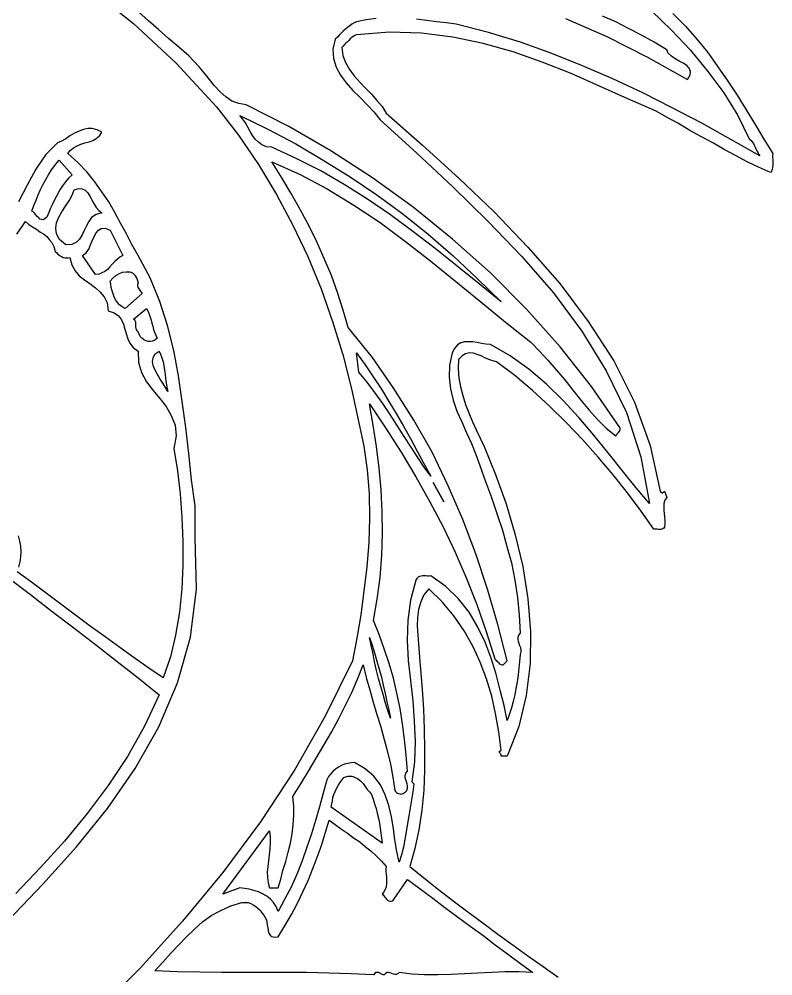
# Model space of a CAD drawing. Extents: x 0.05 to 8.44, y 0.03 to 7.1.
# Drawn here: x 5.131 to 7.467, y 2.411 to 5.377 of the extents above; entities that cross this region are included whole.
import ezdxf

# ---------------------------------------------------------------- set-up
doc = ezdxf.new("R2010")
doc.units = 0
doc.layers.add('1', color=7, linetype='Continuous')

msp = doc.modelspace()

# ---------------------------------------------------------------- linework, layer by layer
msp.add_lwpolyline([(7.157, 5.394), (7.196, 5.355), (7.231, 5.315), (7.265, 5.273), (7.297, 5.229), (7.327, 5.185), (7.356, 5.141), (7.384, 5.096), (7.412, 5.05), (7.439, 5.005), (7.467, 4.96), (7.466, 4.954), (7.466, 4.948), (7.467, 4.942), (7.467, 4.935), (7.467, 4.929), (7.467, 4.923), (7.466, 4.917), (7.465, 4.911), (7.463, 4.906), (7.46, 4.901), (7.423, 4.918), (7.387, 4.935), (7.351, 4.954), (7.316, 4.973), (7.281, 4.993), (7.246, 5.012), (7.21, 5.032), (7.175, 5.053), (7.14, 5.072), (7.105, 5.092), (7.018, 5.13), (6.93, 5.169), (6.842, 5.208), (6.752, 5.243), (6.662, 5.275), (6.569, 5.301), (6.475, 5.321), (6.378, 5.333), (6.279, 5.336), (6.177, 5.328), (6.172, 5.326), (6.167, 5.323), (6.162, 5.32), (6.157, 5.316), (6.153, 5.311), (6.149, 5.307), (6.144, 5.302), (6.14, 5.298), (6.136, 5.293), (6.131, 5.289), (6.135, 5.264), (6.143, 5.242), (6.155, 5.221), (6.17, 5.201), (6.187, 5.181), (6.205, 5.163), (6.223, 5.144), (6.24, 5.125), (6.256, 5.106), (6.269, 5.085), (6.381, 4.986), (6.494, 4.884), (6.603, 4.779), (6.708, 4.67), (6.807, 4.557), (6.895, 4.44), (6.974, 4.318), (7.038, 4.189), (7.087, 4.055), (7.118, 3.914), (7.125, 3.907), (7.131, 3.914), (7.138, 3.894), (7.133, 3.888), (7.13, 3.881), (7.129, 3.873), (7.129, 3.864), (7.129, 3.854), (7.13, 3.844), (7.131, 3.833), (7.132, 3.823), (7.132, 3.812), (7.131, 3.802), (7.129, 3.799), (7.126, 3.797), (7.123, 3.796), (7.12, 3.795), (7.116, 3.795), (7.113, 3.795), (7.109, 3.796), (7.105, 3.796), (7.101, 3.796), (7.098, 3.796), (7.059, 3.852), (7.017, 3.908), (6.972, 3.964), (6.926, 4.019), (6.877, 4.074), (6.827, 4.126), (6.775, 4.177), (6.722, 4.226), (6.667, 4.272), (6.611, 4.315), (6.599, 4.318), (6.587, 4.322), (6.575, 4.327), (6.563, 4.333), (6.551, 4.337), (6.539, 4.341), (6.527, 4.342), (6.515, 4.339), (6.504, 4.333), (6.493, 4.322), (6.492, 4.293), (6.494, 4.265), (6.499, 4.237), (6.506, 4.21), (6.515, 4.182), (6.525, 4.156), (6.536, 4.129), (6.548, 4.104), (6.56, 4.078), (6.572, 4.052), (6.608, 3.965), (6.641, 3.874), (6.669, 3.778), (6.692, 3.68), (6.708, 3.58), (6.716, 3.479), (6.715, 3.379), (6.703, 3.28), (6.68, 3.184), (6.644, 3.092), (6.625, 3.092), (6.625, 3.094), (6.625, 3.096), (6.625, 3.097), (6.623, 3.099), (6.622, 3.101), (6.621, 3.102), (6.619, 3.104), (6.618, 3.105), (6.625, 3.111), (6.618, 3.168), (6.608, 3.224), (6.596, 3.278), (6.58, 3.332), (6.56, 3.383), (6.537, 3.433), (6.51, 3.481), (6.478, 3.527), (6.442, 3.57), (6.401, 3.611), (6.386, 3.592), (6.376, 3.571), (6.369, 3.547), (6.366, 3.522), (6.365, 3.495), (6.367, 3.467), (6.369, 3.439), (6.371, 3.412), (6.373, 3.386), (6.375, 3.361), (6.38, 3.3), (6.384, 3.238), (6.387, 3.176), (6.388, 3.113), (6.388, 3.049), (6.385, 2.987), (6.379, 2.925), (6.37, 2.864), (6.358, 2.806), (6.342, 2.75), (6.386, 2.715), (6.431, 2.679), (6.476, 2.644), (6.522, 2.609), (6.568, 2.575), (6.615, 2.54), (6.662, 2.506), (6.708, 2.473), (6.755, 2.44), (6.802, 2.407)])
at = {"layer": '1'}
for points in [[(5.347, 5.474), (5.486, 5.363), (5.618, 5.24), (5.743, 5.105), (5.811, 5.017), (5.873, 4.926), (5.929, 4.833), (5.98, 4.738), (6.026, 4.641), (6.067, 4.541), (6.103, 4.44), (6.134, 4.337), (6.161, 4.231), (6.184, 4.125), (6.2, 4.053), (6.21, 3.98), (6.216, 3.906), (6.217, 3.83), (6.215, 3.754), (6.209, 3.679), (6.2, 3.604), (6.19, 3.53), (6.178, 3.458), (6.164, 3.388), (6.08, 3.216), (5.985, 3.049), (5.879, 2.888), (5.763, 2.731), (5.638, 2.581), (5.506, 2.435), (5.366, 2.295)], [(6.238, 5.379), (6.207, 5.375), (6.177, 5.368), (6.17, 5.365), (6.162, 5.361), (6.156, 5.356), (6.149, 5.351), (6.143, 5.346), (6.136, 5.34), (6.13, 5.334), (6.124, 5.328), (6.118, 5.321), (6.111, 5.315), (6.104, 5.284), (6.106, 5.255), (6.114, 5.228), (6.127, 5.203), (6.145, 5.179), (6.166, 5.156), (6.188, 5.134), (6.21, 5.111), (6.231, 5.089), (6.25, 5.065), (6.363, 4.962), (6.475, 4.857), (6.585, 4.75), (6.689, 4.641), (6.787, 4.528), (6.875, 4.41), (6.951, 4.287), (7.013, 4.157), (7.058, 4.02), (7.085, 3.875), (7.043, 3.924), (7.001, 3.977), (6.957, 4.032), (6.912, 4.087), (6.866, 4.142), (6.817, 4.195), (6.766, 4.245), (6.711, 4.292), (6.653, 4.333), (6.592, 4.368), (6.578, 4.369), (6.564, 4.371), (6.551, 4.374), (6.537, 4.376), (6.524, 4.377), (6.511, 4.376), (6.5, 4.373), (6.49, 4.367), (6.481, 4.356), (6.473, 4.342), (6.465, 4.304), (6.464, 4.267), (6.468, 4.231), (6.476, 4.196), (6.488, 4.162), (6.503, 4.128), (6.518, 4.094), (6.533, 4.061), (6.547, 4.027), (6.559, 3.993), (6.577, 3.944), (6.595, 3.894), (6.612, 3.844), (6.629, 3.793), (6.643, 3.742), (6.657, 3.691), (6.667, 3.638), (6.676, 3.584), (6.681, 3.53), (6.684, 3.473), (6.679, 3.467), (6.677, 3.46), (6.677, 3.454), (6.678, 3.448), (6.68, 3.442), (6.682, 3.435), (6.685, 3.429), (6.686, 3.422), (6.686, 3.415), (6.684, 3.407), (6.682, 3.386), (6.68, 3.365), (6.678, 3.344), (6.675, 3.323), (6.671, 3.302), (6.667, 3.282), (6.662, 3.262), (6.657, 3.242), (6.651, 3.223), (6.644, 3.203), (6.634, 3.249), (6.622, 3.297), (6.61, 3.346), (6.594, 3.396), (6.576, 3.445), (6.553, 3.492), (6.526, 3.538), (6.493, 3.58), (6.454, 3.618), (6.407, 3.651), (6.402, 3.65), (6.397, 3.65), (6.392, 3.651), (6.387, 3.651), (6.381, 3.651), (6.377, 3.65), (6.372, 3.649), (6.368, 3.647), (6.364, 3.643), (6.361, 3.638), (6.344, 3.576), (6.336, 3.514), (6.334, 3.452), (6.337, 3.389), (6.344, 3.327), (6.351, 3.264), (6.356, 3.201), (6.359, 3.138), (6.357, 3.075), (6.348, 3.013), (6.355, 3.006), (6.351, 2.982), (6.347, 2.957), (6.343, 2.932), (6.339, 2.907), (6.335, 2.883), (6.331, 2.858), (6.327, 2.834), (6.322, 2.81), (6.316, 2.786), (6.309, 2.763), (6.302, 2.797), (6.296, 2.833), (6.291, 2.868), (6.285, 2.904), (6.277, 2.939), (6.266, 2.972), (6.251, 3.003), (6.231, 3.03), (6.204, 3.053), (6.171, 3.072), (6.16, 3.071), (6.15, 3.069), (6.14, 3.067), (6.13, 3.063), (6.121, 3.058), (6.112, 3.052), (6.104, 3.045), (6.097, 3.037), (6.09, 3.029), (6.085, 3.019), (6.074, 2.977), (6.062, 2.935), (6.05, 2.893), (6.037, 2.851), (6.023, 2.81), (6.009, 2.768), (5.993, 2.728), (5.975, 2.688), (5.955, 2.65), (5.934, 2.611), (5.928, 2.626), (5.92, 2.638), (5.91, 2.649), (5.899, 2.658), (5.886, 2.665), (5.873, 2.671), (5.859, 2.676), (5.844, 2.68), (5.83, 2.682), (5.815, 2.684), (5.763, 2.664), (5.907, 2.861), (5.909, 2.842), (5.909, 2.824), (5.908, 2.805), (5.906, 2.786), (5.904, 2.768), (5.902, 2.75), (5.9, 2.733), (5.901, 2.716), (5.903, 2.699), (5.907, 2.684), (5.934, 2.684), (5.942, 2.711), (5.949, 2.738), (5.958, 2.766), (5.965, 2.794), (5.972, 2.822), (5.977, 2.851), (5.981, 2.879), (5.983, 2.908), (5.983, 2.937), (5.98, 2.967), (6.004, 3.006), (6.028, 3.046), (6.052, 3.086), (6.076, 3.126), (6.099, 3.166), (6.121, 3.207), (6.142, 3.248), (6.162, 3.289), (6.18, 3.331), (6.197, 3.375), (6.207, 3.336), (6.218, 3.298), (6.229, 3.259), (6.24, 3.221), (6.252, 3.183), (6.263, 3.144), (6.273, 3.106), (6.282, 3.067), (6.289, 3.027), (6.296, 2.986), (6.298, 2.983), (6.301, 2.979), (6.304, 2.977), (6.307, 2.976), (6.311, 2.975), (6.314, 2.974), (6.318, 2.975), (6.321, 2.976), (6.325, 2.978), (6.328, 2.98), (6.333, 2.986), (6.335, 2.993), (6.335, 3), (6.334, 3.006), (6.332, 3.013), (6.33, 3.019), (6.328, 3.026), (6.328, 3.032), (6.33, 3.039), (6.335, 3.046), (6.331, 3.095), (6.326, 3.144), (6.319, 3.192), (6.312, 3.24), (6.302, 3.287), (6.291, 3.334), (6.278, 3.379), (6.263, 3.425), (6.247, 3.469), (6.23, 3.513), (6.241, 3.579), (6.25, 3.646), (6.255, 3.714), (6.257, 3.782), (6.256, 3.85), (6.253, 3.918), (6.247, 3.985), (6.239, 4.052), (6.229, 4.118), (6.217, 4.184), (6.267, 4.11), (6.315, 4.034), (6.361, 3.958), (6.404, 3.881), (6.445, 3.803), (6.483, 3.724), (6.518, 3.643), (6.55, 3.562), (6.579, 3.479), (6.605, 3.394), (6.607, 3.392), (6.61, 3.39), (6.612, 3.387), (6.615, 3.384), (6.617, 3.382), (6.619, 3.379), (6.622, 3.377), (6.625, 3.376), (6.628, 3.375), (6.631, 3.375), (6.644, 3.388), (6.615, 3.5), (6.583, 3.61), (6.547, 3.719), (6.506, 3.826), (6.461, 3.93), (6.411, 4.034), (6.355, 4.134), (6.293, 4.232), (6.226, 4.328), (6.151, 4.421), (6.136, 4.475), (6.118, 4.529), (6.099, 4.582), (6.077, 4.635), (6.054, 4.686), (6.029, 4.737), (6.002, 4.787), (5.974, 4.836), (5.945, 4.885), (5.914, 4.934), (6.002, 4.895), (6.086, 4.851), (6.169, 4.8), (6.25, 4.746), (6.329, 4.688), (6.407, 4.627), (6.485, 4.564), (6.562, 4.501), (6.639, 4.437), (6.717, 4.375), (6.744, 4.348), (6.77, 4.32), (6.796, 4.29), (6.822, 4.259), (6.847, 4.227), (6.872, 4.196), (6.898, 4.165), (6.924, 4.136), (6.951, 4.109), (6.98, 4.085), (6.982, 4.087), (6.984, 4.09), (6.986, 4.092), (6.988, 4.094), (6.99, 4.097), (6.992, 4.099), (6.993, 4.102), (6.994, 4.105), (6.994, 4.108), (6.993, 4.111), (6.905, 4.238), (6.808, 4.361), (6.704, 4.478), (6.592, 4.59), (6.474, 4.695), (6.352, 4.794), (6.226, 4.885), (6.097, 4.969), (5.967, 5.044), (5.835, 5.111), (5.812, 5.115), (5.791, 5.123), (5.772, 5.136), (5.754, 5.152), (5.737, 5.17), (5.721, 5.19), (5.705, 5.21), (5.689, 5.229), (5.673, 5.247), (5.657, 5.263), (5.626, 5.29), (5.594, 5.317), (5.563, 5.345), (5.532, 5.372), (5.501, 5.4)], [(7.091, 5.403), (7.153, 5.343), (7.212, 5.281), (7.266, 5.215), (7.315, 5.148), (7.358, 5.078), (7.394, 5.006), (7.399, 5.002), (7.403, 4.997), (7.407, 4.991), (7.409, 4.986), (7.412, 4.98), (7.414, 4.975), (7.417, 4.969), (7.42, 4.964), (7.423, 4.958), (7.427, 4.953), (7.337, 5.004), (7.247, 5.054), (7.155, 5.102), (7.064, 5.148), (6.971, 5.192), (6.877, 5.232), (6.782, 5.27), (6.685, 5.305), (6.586, 5.335), (6.486, 5.361), (6.456, 5.365), (6.425, 5.369), (6.395, 5.373), (6.363, 5.377)], [(6.824, 5.379), (6.953, 5.323), (7.079, 5.259), (7.203, 5.19), (7.211, 5.204), (7.212, 5.215), (7.208, 5.225), (7.2, 5.233), (7.189, 5.24), (7.177, 5.247), (7.164, 5.254), (7.153, 5.262), (7.143, 5.271), (7.138, 5.282), (7.099, 5.305), (7.06, 5.327), (7.02, 5.348), (6.98, 5.368), (6.939, 5.386)], [(6.625, 4.5), (6.557, 4.556), (6.489, 4.611), (6.421, 4.666), (6.351, 4.719), (6.282, 4.77), (6.211, 4.819), (6.139, 4.864), (6.066, 4.907), (5.99, 4.945), (5.914, 4.98), (5.898, 4.981), (5.884, 4.987), (5.873, 4.995), (5.863, 5.005), (5.855, 5.016), (5.847, 5.029), (5.84, 5.042), (5.833, 5.055), (5.824, 5.068), (5.815, 5.078), (5.902, 5.036), (5.989, 4.99), (6.074, 4.94), (6.157, 4.888), (6.24, 4.832), (6.32, 4.773), (6.399, 4.71), (6.476, 4.643), (6.551, 4.573), (6.625, 4.5)], [(5.097, 2.583), (5.205, 2.695), (5.309, 2.811), (5.405, 2.93), (5.491, 3.054), (5.564, 3.183), (5.622, 3.319), (5.662, 3.461), (5.681, 3.611), (5.677, 3.769), (5.677, 3.777), (5.677, 3.787), (5.677, 3.797), (5.677, 3.807), (5.677, 3.819), (5.677, 3.83), (5.677, 3.84), (5.677, 3.851), (5.677, 3.86), (5.677, 3.868), (5.666, 3.949), (5.657, 4.03), (5.648, 4.111), (5.637, 4.192), (5.625, 4.271), (5.611, 4.35), (5.591, 4.427), (5.567, 4.502), (5.537, 4.575), (5.5, 4.644), (5.481, 4.678), (5.464, 4.711), (5.446, 4.744), (5.428, 4.777), (5.409, 4.81), (5.388, 4.842), (5.366, 4.873), (5.341, 4.903), (5.313, 4.932), (5.282, 4.96), (5.29, 4.97), (5.3, 4.978), (5.311, 4.984), (5.323, 4.989), (5.335, 4.993), (5.348, 4.997), (5.36, 5.001), (5.37, 5.007), (5.38, 5.015), (5.388, 5.026), (5.373, 5.034), (5.358, 5.038), (5.344, 5.038), (5.331, 5.035), (5.317, 5.03), (5.303, 5.023), (5.289, 5.015), (5.276, 5.006), (5.263, 4.999), (5.25, 4.993), (5.214, 4.957), (5.183, 4.912), (5.156, 4.862), (5.13, 4.81)], [(5.296, 4.894), (5.284, 4.884), (5.275, 4.872), (5.266, 4.86), (5.257, 4.847), (5.25, 4.833), (5.242, 4.819), (5.236, 4.805), (5.229, 4.791), (5.223, 4.777), (5.217, 4.763), (5.211, 4.758), (5.206, 4.755), (5.201, 4.756), (5.196, 4.757), (5.192, 4.761), (5.187, 4.765), (5.183, 4.77), (5.179, 4.775), (5.175, 4.779), (5.171, 4.782), (5.177, 4.799), (5.184, 4.816), (5.19, 4.832), (5.198, 4.849), (5.206, 4.865), (5.214, 4.88), (5.223, 4.896), (5.233, 4.911), (5.244, 4.926), (5.256, 4.94), (5.296, 4.894)], [(5.388, 4.776), (5.37, 4.771), (5.356, 4.762), (5.347, 4.75), (5.34, 4.736), (5.333, 4.722), (5.327, 4.708), (5.319, 4.695), (5.309, 4.685), (5.295, 4.678), (5.276, 4.677), (5.257, 4.694), (5.247, 4.711), (5.245, 4.729), (5.247, 4.745), (5.254, 4.763), (5.264, 4.78), (5.275, 4.797), (5.286, 4.814), (5.296, 4.831), (5.302, 4.848), (5.316, 4.852), (5.327, 4.851), (5.336, 4.847), (5.344, 4.838), (5.351, 4.828), (5.357, 4.817), (5.363, 4.805), (5.37, 4.793), (5.378, 4.784), (5.388, 4.776)], [(5.124, 4.71), (5.134, 4.724), (5.143, 4.737), (5.151, 4.75), (5.162, 4.74), (5.173, 4.733), (5.185, 4.726), (5.196, 4.718), (5.207, 4.711), (5.217, 4.703), (5.225, 4.694), (5.233, 4.684), (5.239, 4.672), (5.243, 4.657)], [(5.453, 4.644), (5.444, 4.639), (5.436, 4.633), (5.428, 4.626), (5.421, 4.618), (5.413, 4.609), (5.405, 4.601), (5.397, 4.595), (5.388, 4.59), (5.379, 4.586), (5.368, 4.585), (5.328, 4.644), (5.339, 4.652), (5.347, 4.664), (5.353, 4.677), (5.358, 4.69), (5.364, 4.703), (5.37, 4.714), (5.377, 4.723), (5.386, 4.728), (5.398, 4.729), (5.414, 4.723), (5.453, 4.644)], [(5.243, 4.657), (5.247, 4.653), (5.25, 4.649), (5.254, 4.646), (5.259, 4.643), (5.263, 4.641), (5.268, 4.638), (5.273, 4.637), (5.278, 4.637), (5.283, 4.637), (5.289, 4.638), (5.295, 4.615), (5.305, 4.597), (5.318, 4.581), (5.334, 4.569), (5.351, 4.557), (5.368, 4.544), (5.382, 4.531), (5.395, 4.516), (5.404, 4.497), (5.407, 4.473), (5.426, 4.466), (5.439, 4.457), (5.449, 4.445), (5.455, 4.431), (5.459, 4.416), (5.463, 4.402), (5.468, 4.386), (5.475, 4.372), (5.485, 4.359), (5.5, 4.348), (5.501, 4.312), (5.511, 4.281), (5.526, 4.253), (5.546, 4.227), (5.567, 4.201), (5.587, 4.176), (5.603, 4.148), (5.615, 4.118), (5.618, 4.085), (5.611, 4.046), (5.622, 3.977), (5.63, 3.905), (5.636, 3.833), (5.639, 3.759), (5.639, 3.684), (5.636, 3.611), (5.628, 3.538), (5.616, 3.467), (5.6, 3.4), (5.578, 3.335), (5.533, 3.365), (5.488, 3.397), (5.443, 3.429), (5.398, 3.462), (5.352, 3.495), (5.306, 3.529), (5.261, 3.563), (5.215, 3.597), (5.17, 3.631), (5.125, 3.664)], [(5.5, 4.559), (5.498, 4.554), (5.498, 4.55), (5.499, 4.547), (5.5, 4.544), (5.502, 4.541), (5.504, 4.538), (5.507, 4.535), (5.509, 4.532), (5.511, 4.529), (5.513, 4.526), (5.46, 4.48), (5.451, 4.485), (5.442, 4.491), (5.436, 4.498), (5.43, 4.507), (5.426, 4.516), (5.423, 4.525), (5.42, 4.535), (5.417, 4.545), (5.416, 4.555), (5.414, 4.565), (5.422, 4.574), (5.431, 4.582), (5.442, 4.588), (5.452, 4.592), (5.463, 4.594), (5.474, 4.594), (5.483, 4.59), (5.49, 4.583), (5.496, 4.573), (5.5, 4.559)], [(5.559, 4.388), (5.552, 4.382), (5.545, 4.379), (5.538, 4.378), (5.531, 4.378), (5.524, 4.38), (5.518, 4.383), (5.512, 4.388), (5.507, 4.393), (5.503, 4.4), (5.5, 4.407), (5.497, 4.411), (5.495, 4.414), (5.494, 4.418), (5.493, 4.423), (5.493, 4.427), (5.493, 4.432), (5.493, 4.436), (5.492, 4.44), (5.49, 4.444), (5.486, 4.447), (5.526, 4.48), (5.531, 4.471), (5.534, 4.462), (5.538, 4.453), (5.541, 4.444), (5.543, 4.434), (5.546, 4.425), (5.548, 4.415), (5.551, 4.406), (5.555, 4.397), (5.559, 4.388)], [(5.592, 4.223), (5.585, 4.235), (5.577, 4.248), (5.568, 4.261), (5.56, 4.275), (5.553, 4.289), (5.547, 4.303), (5.545, 4.316), (5.547, 4.328), (5.553, 4.339), (5.565, 4.348), (5.57, 4.338), (5.574, 4.327), (5.578, 4.315), (5.58, 4.303), (5.582, 4.289), (5.584, 4.276), (5.585, 4.263), (5.587, 4.249), (5.589, 4.236), (5.592, 4.223)], [(6.407, 3.96), (6.387, 3.988), (6.367, 4.018), (6.346, 4.05), (6.325, 4.083), (6.303, 4.117), (6.281, 4.151), (6.258, 4.185), (6.234, 4.219), (6.21, 4.251), (6.184, 4.282), (6.177, 4.342), (6.204, 4.305), (6.229, 4.268), (6.254, 4.23), (6.277, 4.192), (6.3, 4.154), (6.322, 4.115), (6.344, 4.077), (6.365, 4.038), (6.386, 3.999), (6.407, 3.96)], [(6.414, 3.94), (6.447, 3.881), (6.414, 3.94)], [(5.131, 3.678), (5.135, 3.694), (5.137, 3.71), (5.138, 3.726), (5.137, 3.743), (5.134, 3.759), (5.129, 3.775)], [(5.1, 3.644), (5.167, 3.593), (5.234, 3.541), (5.301, 3.49), (5.368, 3.438), (5.435, 3.386), (5.5, 3.335), (5.565, 3.282), (5.52, 3.185), (5.467, 3.091), (5.407, 3.001), (5.342, 2.914), (5.272, 2.829), (5.198, 2.747), (5.121, 2.666)], [(6.282, 3.21), (6.274, 3.234), (6.266, 3.259), (6.259, 3.283), (6.252, 3.308), (6.245, 3.333), (6.239, 3.358), (6.233, 3.384), (6.228, 3.409), (6.222, 3.435), (6.217, 3.46), (6.225, 3.436), (6.233, 3.412), (6.24, 3.387), (6.247, 3.362), (6.254, 3.337), (6.26, 3.312), (6.266, 3.286), (6.271, 3.261), (6.277, 3.236), (6.282, 3.21)], [(6.223, 2.973), (6.229, 2.959), (6.233, 2.944), (6.238, 2.93), (6.241, 2.915), (6.245, 2.9), (6.248, 2.884), (6.25, 2.869), (6.252, 2.854), (6.254, 2.838), (6.256, 2.822), (6.098, 2.934), (6.1, 2.944), (6.102, 2.954), (6.104, 2.964), (6.107, 2.973), (6.111, 2.983), (6.115, 2.992), (6.12, 3.001), (6.125, 3.009), (6.131, 3.018), (6.138, 3.026), (6.15, 3.03), (6.162, 3.03), (6.171, 3.027), (6.181, 3.022), (6.189, 3.016), (6.197, 3.007), (6.204, 2.998), (6.21, 2.989), (6.217, 2.981), (6.223, 2.973)], [(6.269, 2.75), (6.268, 2.743), (6.268, 2.735), (6.269, 2.726), (6.27, 2.717), (6.27, 2.707), (6.27, 2.697), (6.269, 2.687), (6.266, 2.679), (6.262, 2.671), (6.256, 2.664), (6.259, 2.662), (6.262, 2.659), (6.265, 2.655), (6.268, 2.652), (6.27, 2.649), (6.273, 2.646), (6.277, 2.644), (6.28, 2.643), (6.284, 2.643), (6.289, 2.644), (6.335, 2.71), (6.374, 2.681), (6.413, 2.652), (6.451, 2.623), (6.49, 2.594), (6.529, 2.565), (6.568, 2.537), (6.607, 2.507), (6.645, 2.479), (6.685, 2.449), (6.723, 2.421), (6.68, 2.423), (6.638, 2.423), (6.595, 2.421), (6.553, 2.419), (6.511, 2.417), (6.47, 2.415), (6.429, 2.414), (6.388, 2.414), (6.348, 2.416), (6.309, 2.421), (6.305, 2.417), (6.3, 2.415), (6.296, 2.415), (6.291, 2.416), (6.286, 2.418), (6.281, 2.42), (6.276, 2.421), (6.272, 2.421), (6.267, 2.418), (6.263, 2.414), (6.26, 2.414), (6.257, 2.415), (6.254, 2.416), (6.252, 2.417), (6.25, 2.418), (6.247, 2.42), (6.245, 2.421), (6.243, 2.421), (6.24, 2.421), (6.236, 2.421), (6.23, 2.414), (6.159, 2.417), (6.091, 2.419), (6.023, 2.421), (5.957, 2.421), (5.891, 2.421), (5.825, 2.421), (5.759, 2.421), (5.691, 2.422), (5.622, 2.424), (5.552, 2.427), (5.578, 2.454), (5.602, 2.481), (5.626, 2.507), (5.65, 2.532), (5.675, 2.556), (5.7, 2.578), (5.727, 2.598), (5.756, 2.614), (5.787, 2.628), (5.822, 2.638), (5.831, 2.638), (5.841, 2.638), (5.849, 2.635), (5.857, 2.631), (5.865, 2.626), (5.872, 2.62), (5.879, 2.614), (5.884, 2.606), (5.89, 2.599), (5.894, 2.592), (5.898, 2.585), (5.899, 2.577), (5.9, 2.568), (5.902, 2.56), (5.903, 2.551), (5.905, 2.543), (5.909, 2.537), (5.914, 2.533), (5.923, 2.531), (5.934, 2.532), (5.955, 2.566), (5.975, 2.601), (5.994, 2.636), (6.011, 2.671), (6.027, 2.707), (6.042, 2.744), (6.056, 2.781), (6.069, 2.818), (6.081, 2.856), (6.092, 2.894), (6.111, 2.88), (6.13, 2.866), (6.149, 2.853), (6.168, 2.839), (6.187, 2.826), (6.204, 2.812), (6.222, 2.798), (6.238, 2.783), (6.254, 2.767), (6.269, 2.75)]]:
    msp.add_lwpolyline(points, dxfattribs=at)

doc.saveas('drawing.dxf')
